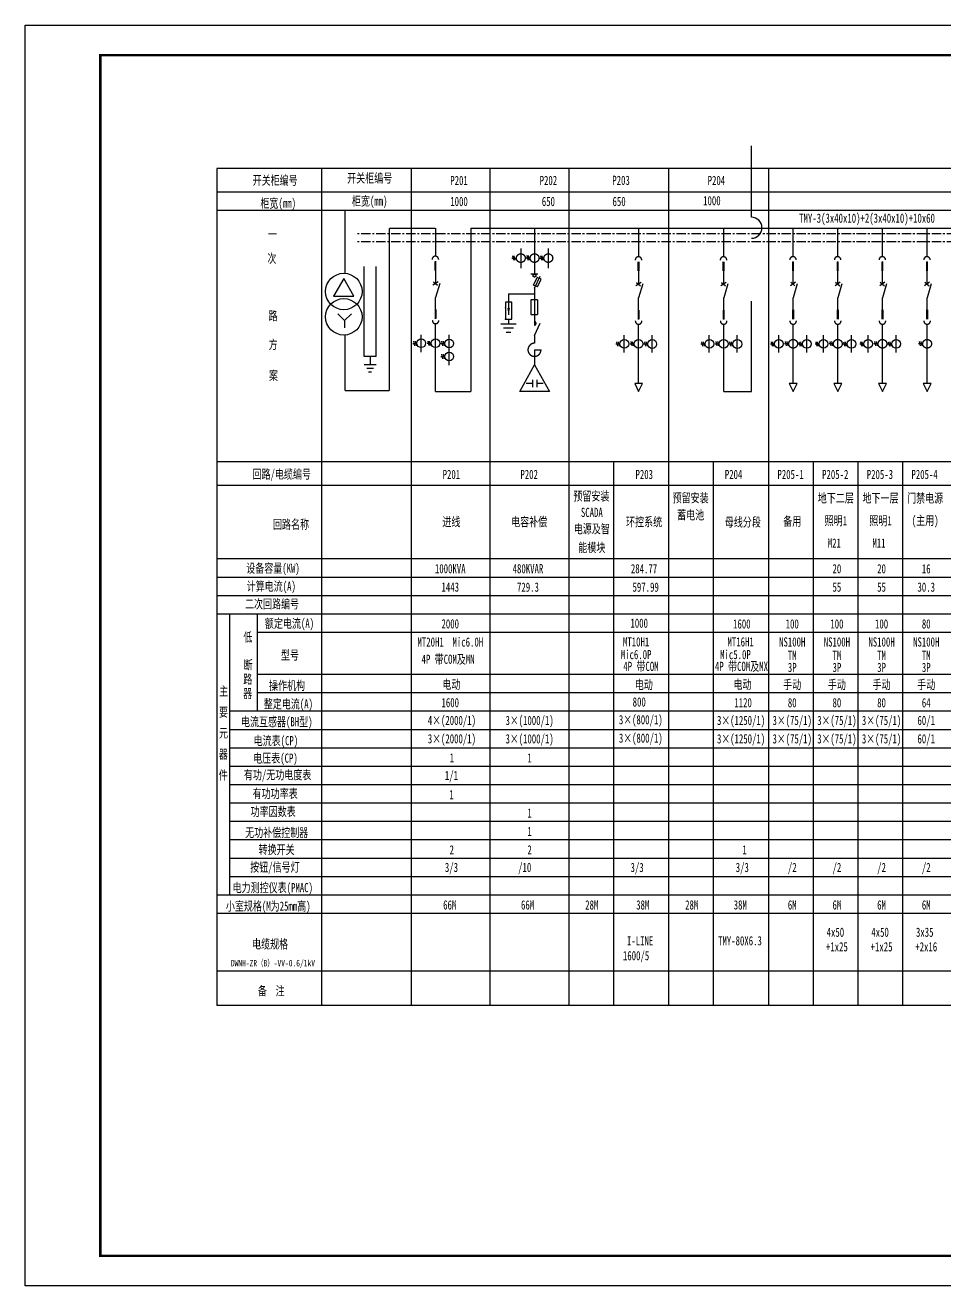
# Model space of a CAD drawing. Extents: x 763819 to 809230, y -41701 to -17097.
# Drawn here: x 785470 to 797718, y -41701 to -24901 of the extents above; entities that cross this region are included whole.
import ezdxf
from ezdxf.enums import TextEntityAlignment as Align

# ---------------------------------------------------------------- set-up
doc = ezdxf.new("R2010")
doc.units = 0
doc.header["$LTSCALE"] = 100
doc.header["$MEASUREMENT"] = 0
doc.linetypes.add('ACAD_ISO03W100', pattern=[30, 12, -18])
doc.linetypes.add('CENTER', pattern=[2, 1.25, -0.25, 0.25, -0.25])
doc.layers.get('0').update_dxf_attribs({"color": 3, "linetype": 'CONTINUOUS'})
for name, color, linetype in [('01', 7, 'CONTINUOUS'), ('02', 1, 'CONTINUOUS'), ('1', 7, 'ACAD_ISO03W100'), ('11', 1, 'CONTINUOUS'), ('thick', 1, 'CONTINUOUS'), ('图框', 4, 'CONTINUOUS')]:
    doc.layers.add(name, color=color, linetype=linetype)
doc.styles.add('WEN', font='', dxfattribs={"width": 0.7})
doc.styles.get('WEN').set_extended_font_data('SimSun')

msp = doc.modelspace()

# ---------------------------------------------------------------- linework, layer by layer
at = {"const_width": 18.3}
for points in [[(789728, -28208), (789728, -27379)], [(790318, -29772), (790318, -27608)], [(789728, -29772), (789728, -29030)], [(789728, -29772), (790318, -29772)]]:
    msp.add_lwpolyline(points, dxfattribs=at)
at = {"const_width": 18.3, "elevation": -732}
for points in [[(790318, -27608), (790933, -27608)], [(807269, -27608), (791405, -27608)]]:
    msp.add_lwpolyline(points, dxfattribs=at)
for centre in [(789713, -28450), (789713, -28788)]:
    msp.add_circle(centre, 243)
at = {"layer": '01'}
for p, q in [((788022, -26809), (788022, -37965)), ((807269, -26809), (788022, -26809)), ((789419, -37965), (789419, -26809)), ((790609, -26809), (790609, -37965)), ((791659, -26809), (791659, -37965)), ((792709, -26809), (792709, -37965)), ((792709, -26809), (792709, -37965)), ((794039, -26809), (794039, -37965)), ((795369, -26809), (795369, -37965)), ((788197, -36495), (788197, -32750)), ((807269, -37965), (788022, -37965))]:
    msp.add_line(p, q, dxfattribs=at)
at = {"layer": '01', "color": 3, "linetype": 'CENTER'}
for p, q in [((807269, -27681), (789895, -27681)), ((807269, -27786), (789895, -27786))]:
    msp.add_line(p, q, dxfattribs=at)
at = {"layer": '02'}
for p, q in [((807269, -27124), (788022, -27124)), ((807269, -27369), (788022, -27369)), ((791405, -27608, -732), (791405, -29784, -732)), ((789633, -28748), (789724, -28838)), ((789815, -28748), (789724, -28838)), ((789724, -28838), (789724, -28934)), ((790744, -29257, -1629), (790744, -29026, -1629)), ((791116, -29257, -1629), (791116, -29026, -1629)), ((793448, -29264, -1796), (793448, -29033, -1796)), ((793821, -29264, -1796), (793821, -29033, -1796)), ((794581, -29264, -1796), (794581, -29033, -1796)), ((794954, -29264, -1796), (794954, -29033, -1796)), ((795506, -29264, -1796), (795506, -29033, -1796)), ((795879, -29263, -1796), (795879, -29032, -1796)), ((796101, -29264, -1796), (796101, -29033, -1796)), ((796474, -29263, -1796), (796474, -29032, -1796)), ((796696, -29264, -1796), (796696, -29033, -1796)), ((797069, -29263, -1796), (797069, -29032, -1796)), ((790632, -29142, -1629), (790687, -29142, -1629)), ((790642, -29113, -1629), (790655, -29173, -1629)), ((790662, -29113, -1629), (790675, -29173, -1629)), ((790822, -29139, -1629), (790877, -29139, -1629)), ((790831, -29110, -1629), (790845, -29169, -1629)), ((790852, -29110, -1629), (790865, -29169, -1629)), ((791005, -29142, -1629), (791060, -29142, -1629)), ((791014, -29113, -1629), (791027, -29172, -1629)), ((791035, -29113, -1629), (791048, -29172, -1629)), ((791116, -29430, -1629), (791116, -29199, -1629)), ((793337, -29149, -1796), (793392, -29149, -1796)), ((793346, -29120, -1796), (793359, -29180, -1796)), ((793367, -29120, -1796), (793380, -29180, -1796)), ((793527, -29146, -1796), (793582, -29146, -1796)), ((793536, -29117, -1796), (793549, -29176, -1796)), ((793556, -29117, -1796), (793570, -29176, -1796)), ((793709, -29149, -1796), (793764, -29149, -1796)), ((793719, -29120, -1796), (793732, -29180, -1796)), ((793739, -29120, -1796), (793752, -29180, -1796)), ((794470, -29149, -1796), (794525, -29149, -1796)), ((794479, -29120, -1796), (794492, -29180, -1796)), ((794499, -29120, -1796), (794513, -29180, -1796)), ((794660, -29146, -1796), (794714, -29146, -1796)), ((794669, -29117, -1796), (794682, -29176, -1796)), ((794689, -29117, -1796), (794703, -29176, -1796)), ((794842, -29149, -1796), (794897, -29149, -1796)), ((794851, -29120, -1796), (794865, -29180, -1796)), ((794872, -29120, -1796), (794885, -29180, -1796)), ((795395, -29149, -1796), (795450, -29149, -1796)), ((795404, -29120, -1796), (795417, -29179, -1796)), ((795424, -29120, -1796), (795438, -29179, -1796)), ((795767, -29148, -1796), (795822, -29148, -1796)), ((795776, -29119, -1796), (795790, -29179, -1796)), ((795797, -29119, -1796), (795810, -29179, -1796)), ((795990, -29149, -1796), (796045, -29149, -1796)), ((795999, -29120, -1796), (796012, -29179, -1796)), ((796019, -29120, -1796), (796033, -29179, -1796)), ((796362, -29148, -1796), (796417, -29148, -1796)), ((796371, -29119, -1796), (796385, -29179, -1796)), ((796392, -29119, -1796), (796405, -29179, -1796)), ((796585, -29149, -1796), (796640, -29149, -1796)), ((796594, -29120, -1796), (796607, -29179, -1796)), ((796614, -29120, -1796), (796628, -29179, -1796)), ((796957, -29148, -1796), (797012, -29148, -1796)), ((796966, -29119, -1796), (796980, -29179, -1796)), ((796987, -29119, -1796), (797000, -29179, -1796)), ((791005, -29315, -1629), (791060, -29315, -1629)), ((791014, -29286, -1629), (791027, -29346, -1629)), ((791035, -29286, -1629), (791048, -29346, -1629)), ((790936, -29784, -898), (791405, -29784, -898)), ((794773, -29781, -898), (795143, -29781, -898)), ((807269, -30720), (788022, -30720)), ((793304, -30720), (793304, -37965)), ((794634, -30720), (794634, -37965)), ((795964, -30720), (795964, -37965)), ((796559, -30720), (796559, -37965)), ((797154, -30720), (797154, -37965)), ((807269, -31035), (788022, -31035)), ((807269, -32015), (788022, -32015)), ((807269, -32260), (788022, -32260)), ((807269, -32505), (788022, -32505)), ((807269, -32750), (788022, -32750)), ((807269, -32995), (788564, -32995)), ((807269, -33555), (788564, -33555)), ((807269, -33800), (788564, -33800)), ((807269, -34045), (788197, -34045)), ((807269, -34290), (788197, -34290)), ((807269, -34535), (788197, -34535)), ((807269, -34780), (788197, -34780)), ((807269, -35025), (788197, -35025)), ((807269, -35270), (788197, -35270)), ((807269, -35515), (788197, -35515)), ((807269, -35760), (788197, -35760)), ((807269, -36005), (788197, -36005)), ((807269, -36250), (788197, -36250)), ((807269, -36495), (788022, -36495)), ((807269, -36740), (788022, -36740)), ((807269, -37510), (788022, -37510))]:
    msp.add_line(p, q, dxfattribs=at)
msp.add_lwpolyline([(789712, -28277), (789577, -28511), (789848, -28511)], close=True, dxfattribs=at)
for centre in [(790745, -29140, -1629), (790935, -29140, -1629), (791118, -29143, -1629), (793450, -29148, -1796), (793640, -29148, -1796), (793822, -29150, -1796), (794583, -29148, -1796), (794773, -29148, -1796), (794955, -29150, -1796), (795508, -29147, -1796), (795880, -29149, -1796), (796103, -29147, -1796), (796475, -29149, -1796), (796698, -29147, -1796), (797070, -29149, -1796), (791118, -29316, -1629)]:
    msp.add_circle(centre, 58.2, dxfattribs=at)
msp.add_arc((795143, -27600, -898), 140, 270, 90, dxfattribs=at)
at = {"layer": '1'}
for p, q in [((795143, -27459, -898), (795143, -26510, -898)), ((789984, -29315), (789984, -27681)), ((790933, -27608, -732), (790933, -27980, -732)), ((792253, -27615, -898), (792253, -28220, -898)), ((793638, -27615, -898), (793638, -27987, -898)), ((794771, -27615, -898), (794771, -27987, -898)), ((795696, -27614, -898), (795696, -27987, -898)), ((796291, -27614, -898), (796291, -27987, -898)), ((796886, -27614, -898), (796886, -27987, -898)), ((797481, -27614, -898), (797481, -27987, -898)), ((790142, -29315), (790142, -27786)), ((792070, -27877, -898), (792070, -28138, -898)), ((792436, -27877, -898), (792436, -28138, -898)), ((795143, -29781, -898), (795143, -27740, -898)), ((790933, -28046, -732), (790933, -28155, -732)), ((791950, -28004, -898), (792005, -28004, -898)), ((791960, -27975, -898), (791973, -28034, -898)), ((791980, -27975, -898), (791993, -28034, -898)), ((792140, -28001, -898), (792195, -28001, -898)), ((792149, -27971, -898), (792163, -28031, -898)), ((792170, -27971, -898), (792183, -28031, -898)), ((792323, -28004, -898), (792378, -28004, -898)), ((792332, -27974, -898), (792345, -28034, -898)), ((792352, -27974, -898), (792366, -28034, -898)), ((793638, -28053, -898), (793638, -28162, -898)), ((794771, -28053, -898), (794771, -28162, -898)), ((795696, -28052, -898), (795696, -28162, -898)), ((796291, -28052, -898), (796291, -28162, -898)), ((796886, -28052, -898), (796886, -28162, -898)), ((797481, -28052, -898), (797481, -28162, -898)), ((790933, -28096, -732), (790933, -28344, -732)), ((790933, -28096, -732), (790933, -28344, -732)), ((792296, -28220, -898), (792206, -28220, -898)), ((793638, -28104, -898), (793638, -28351, -898)), ((793638, -28104, -898), (793638, -28351, -898)), ((794771, -28104, -898), (794771, -28351, -898)), ((794771, -28104, -898), (794771, -28351, -898)), ((795696, -28103, -898), (795696, -28350, -898)), ((795696, -28103, -898), (795696, -28350, -898)), ((796291, -28103, -898), (796291, -28350, -898)), ((796291, -28103, -898), (796291, -28350, -898)), ((796886, -28103, -898), (796886, -28350, -898)), ((796886, -28103, -898), (796886, -28350, -898)), ((797481, -28103, -898), (797481, -28350, -898)), ((797481, -28103, -898), (797481, -28350, -898)), ((790968, -28320, -732), (790899, -28367, -732)), ((790906, -28320, -732), (790960, -28367, -732)), ((790990, -28342, -732), (790936, -28528, -732)), ((792241, -28365, -769), (792290, -28263, -305)), ((792292, -28389, -898), (792241, -28365, -898)), ((792253, -28406, -898), (792330, -28244, -166)), ((792340, -28287, -898), (792290, -28263, -898)), ((792292, -28389, -769), (792340, -28287, -305)), ((793672, -28328, -898), (793603, -28375, -898)), ((793611, -28328, -898), (793665, -28375, -898)), ((793695, -28349, -898), (793640, -28535, -898)), ((794805, -28328, -898), (794736, -28375, -898)), ((794743, -28328, -898), (794798, -28375, -898)), ((794828, -28349, -898), (794773, -28535, -898)), ((795730, -28327, -898), (795661, -28374, -898)), ((795668, -28327, -898), (795723, -28374, -898)), ((795753, -28349, -898), (795698, -28535, -898)), ((796325, -28327, -898), (796256, -28374, -898)), ((796263, -28327, -898), (796318, -28374, -898)), ((796348, -28349, -898), (796293, -28535, -898)), ((796920, -28327, -898), (796851, -28374, -898)), ((796858, -28327, -898), (796913, -28374, -898)), ((796943, -28349, -898), (796888, -28535, -898)), ((797515, -28327, -898), (797446, -28374, -898)), ((797453, -28327, -898), (797508, -28374, -898)), ((797538, -28349, -898), (797483, -28535, -898)), ((790936, -28790, -732), (790936, -28528, -732)), ((791909, -28483, -166), (791909, -28763, -166)), ((791909, -28483, -166), (792253, -28483, -166)), ((792253, -28406, -898), (792253, -28900, -898)), ((793640, -28796, -898), (793640, -28535, -898)), ((794773, -28796, -898), (794773, -28535, -898)), ((795698, -28799, -898), (795698, -28535, -898)), ((796293, -28799, -898), (796293, -28535, -898)), ((796888, -28799, -898), (796888, -28535, -898)), ((797483, -28799, -898), (797483, -28535, -898)), ((790936, -28813, -732), (790936, -28704, -732)), ((792206, -28561, -898), (792206, -28757, -898)), ((792294, -28561, -898), (792206, -28561, -898)), ((792294, -28561, -898), (792294, -28757, -898)), ((793640, -28821, -898), (793640, -28711, -898)), ((794773, -28821, -898), (794773, -28711, -898)), ((795698, -28820, -898), (795698, -28711, -898)), ((796293, -28820, -898), (796293, -28711, -898)), ((796888, -28820, -898), (796888, -28711, -898)), ((797483, -28820, -898), (797483, -28711, -898)), ((790936, -29784, -732), (790936, -28879, -732)), ((791805, -28883, -166), (792010, -28883, -166)), ((791909, -28817, -166), (791909, -28883, -166)), ((792206, -28757, -898), (792294, -28757, -898)), ((792253, -29035, -898), (792330, -28874, -166)), ((793640, -29677, -898), (793640, -28886, -898)), ((794773, -29781, -898), (794773, -28886, -898)), ((795698, -29676, -898), (795698, -28886, -898)), ((796293, -29676, -898), (796293, -28886, -898)), ((796888, -29676, -898), (796888, -28886, -898)), ((797483, -29676, -898), (797483, -28886, -898)), ((791842, -28936, -166), (791975, -28936, -166)), ((791877, -28990, -166), (791940, -28990, -166)), ((792253, -29035, -898), (792253, -29140, -898)), ((792253, -29227, -898), (792340, -29227, -898)), ((795585, -29145, -898), (795640, -29145, -898)), ((795594, -29116, -898), (795607, -29176, -898)), ((795614, -29116, -898), (795628, -29176, -898)), ((796180, -29145, -898), (796235, -29145, -898)), ((796189, -29116, -898), (796202, -29176, -898)), ((796209, -29116, -898), (796223, -29176, -898)), ((796775, -29145, -898), (796830, -29145, -898)), ((796784, -29116, -898), (796797, -29176, -898)), ((796804, -29116, -898), (796818, -29176, -898)), ((797370, -29145, -898), (797425, -29145, -898)), ((797379, -29116, -898), (797392, -29176, -898)), ((797399, -29116, -898), (797413, -29176, -898)), ((790142, -29315), (789984, -29315)), ((790063, -29315), (790063, -29429)), ((790142, -29429), (789984, -29429)), ((790107, -29476), (790019, -29476)), ((790082, -29525), (790044, -29525)), ((792056, -29784, -898), (792253, -29428, -898)), ((792253, -29429, -898), (792454, -29784, -898)), ((792227, -29678, -166), (792142, -29678, -166)), ((792227, -29629, -166), (792227, -29727, -166)), ((792284, -29629, -166), (792284, -29727, -166)), ((792369, -29678, -166), (792284, -29678, -166)), ((793588, -29677, -898), (793640, -29781, -898)), ((793692, -29677, -898), (793588, -29677, -898)), ((793640, -29781, -898), (793692, -29677, -898)), ((795750, -29676, -898), (795646, -29676, -898)), ((795646, -29676, -898), (795698, -29781, -898)), ((795698, -29781, -898), (795750, -29676, -898)), ((796241, -29676, -898), (796293, -29781, -898)), ((796345, -29676, -898), (796241, -29676, -898)), ((796293, -29781, -898), (796345, -29676, -898)), ((796836, -29676, -898), (796888, -29781, -898)), ((796940, -29676, -898), (796836, -29676, -898)), ((796888, -29781, -898), (796940, -29676, -898)), ((797431, -29676, -898), (797483, -29781, -898)), ((797535, -29676, -898), (797431, -29676, -898)), ((797483, -29781, -898), (797535, -29676, -898)), ((792454, -29784, -898), (792056, -29784, -898))]:
    msp.add_line(p, q, dxfattribs=at)
at = {"layer": '1', "const_width": 28.3}
for points, elevation in [([(790933, -28046), (790933, -28171)], -732), ([(793638, -28053), (793638, -28179)], -898), ([(794771, -28053), (794771, -28179)], -898), ([(795696, -28052), (795696, -28178)], -898), ([(796291, -28052), (796291, -28178)], -898), ([(796886, -28052), (796886, -28178)], -898), ([(797481, -28052), (797481, -28178)], -898), ([(790936, -28688), (790936, -28813)], -732), ([(793640, -28695), (793640, -28821)], -898), ([(794773, -28695), (794773, -28821)], -898), ([(795698, -28694), (795698, -28820)], -898), ([(796293, -28694), (796293, -28820)], -898), ([(796888, -28694), (796888, -28820)], -898), ([(797483, -28694), (797483, -28820)], -898)]:
    msp.add_lwpolyline(points, dxfattribs=dict(at, elevation=elevation))
at = {"layer": '1', "elevation": -166}
msp.add_lwpolyline([(791952, -28593), (791866, -28593), (791866, -28817), (791952, -28817)], close=True, dxfattribs=at)
at = {"layer": '1'}
for centre, radius in [((792071, -28005, -898), 58.2), ((792254, -28005, -898), 58.2), ((792437, -28005, -898), 58.2), ((792253, -28239, -898), 18.8), ((795698, -29147, -898), 58.2), ((796293, -29147, -898), 58.2), ((796888, -29147, -898), 58.2), ((797483, -29147, -898), 58.2)]:
    msp.add_circle(centre, radius, dxfattribs=at)
for centre, radius, start, end in [((790933, -28024, -732), 43.8, 0, 180), ((793638, -28031, -898), 43.8, 0, 180), ((794771, -28031, -898), 43.8, 0, 180), ((795696, -28030, -898), 43.8, 0, 180), ((796291, -28030, -898), 43.8, 0, 180), ((796886, -28030, -898), 43.8, 0, 180), ((797481, -28030, -898), 43.8, 0, 180), ((790936, -28835, -732), 43.8, 180, 0), ((792249, -28875, -898), 25.5, 278.934, 81.066), ((793640, -28843, -898), 43.8, 180, 0), ((794773, -28843, -898), 43.8, 180, 0), ((795698, -28842, -898), 43.8, 180, 0), ((796293, -28842, -898), 43.8, 180, 0), ((796888, -28842, -898), 43.8, 180, 0), ((797483, -28842, -898), 43.8, 180, 0), ((792253, -29227, -898), 87.1, 89.8513, 0)]:
    msp.add_arc(centre, radius, start, end, dxfattribs=at)
for p in [(791866, -28668, -166), (791866, -28817, -166)]:
    msp.add_point(p, dxfattribs=at)
msp.add_solid([(791926, -28668, -166), (791891, -28668, -166), (791909, -28773, -166)], dxfattribs=at)
at = {"layer": '11'}
msp.add_line((788564, -34045), (788564, -32750), dxfattribs=at)
at = {"layer": 'thick'}
msp.add_line((792253, -29227, -898), (792253, -29429, -898), dxfattribs=at)
at = {"layer": '图框'}
msp.add_lwpolyline([(785470, -24901), (809230, -24901), (809230, -41701), (785470, -41701)], close=True, dxfattribs=at)
at = {"layer": '图框', "const_width": 32}
msp.add_lwpolyline([(786470, -25301), (808830, -25301), (808830, -41301), (786470, -41301)], close=True, dxfattribs=at)

# ---------------------------------------------------------------- texts
at = {"layer": '11', "style": 'WEN', "width": 0.7}
for s, height, p in [('开关柜编号', 122.5, (790058, -26936)), ('P201', 122.5, (791248, -26971)), ('P202', 122.5, (792438, -26971)), ('P203', 122.5, (793406, -26969, -732)), ('P204', 122.5, (794676, -26971)), ('柜宽(mm)', 122.5, (790058, -27251)), ('1000', 122.5, (791248, -27251)), ('650', 122.5, (792438, -27251)), ('650', 122.5, (793380, -27251)), ('1000', 122.5, (794616, -27240, -732)), ('TMY-3(3x40x10)+2(3x40x10)+10x60', 122.5, (796683, -27482)), ('P201', 122.5, (791146, -30889)), ('P202', 122.5, (792182, -30889)), ('P203', 122.5, (793715, -30889)), ('P204', 122.5, (794905, -30889)), ('P205-1', 122.5, (795664, -30889)), ('P205-2', 122.5, (796259, -30889)), ('P205-3', 122.5, (796854, -30889)), ('P205-4', 122.5, (797449, -30889)), ('预留安装', 122.5, (793011, -31174)), ('预留安装', 122.5, (794333, -31198)), ('地下二层', 122.5, (796267, -31201)), ('地下一层', 122.5, (796862, -31201)), ('门禁电源', 122.5, (797457, -31201)), ('SCADA', 122.5, (793017, -31394)), ('蓄电池', 122.5, (794333, -31425)), ('进线', 122.5, (791146, -31516)), ('电容补偿', 122.5, (792182, -31516)), ('电源及智', 122.5, (793017, -31610)), ('环控系统', 122.5, (793713, -31516)), ('母线分段', 122.5, (795028, -31520, -732)), ('备用', 122.5, (795686, -31510)), ('照明1', 122.5, (796267, -31506)), ('照明1', 122.5, (796862, -31506)), ('(主用)', 122.5, (797457, -31509)), ('M21', 122.5, (796247, -31803)), ('M11', 122.5, (796842, -31803)), ('能模块', 122.5, (793017, -31860)), ('1000KVA', 122.5, (791131, -32145)), ('480KVAR', 122.5, (792166, -32145)), ('284.77', 122.5, (793712, -32146)), ('20', 122.5, (796281, -32146)), ('20', 122.5, (796876, -32146)), ('16', 122.5, (797471, -32146)), ('1443', 122.5, (791131, -32390)), ('729.3', 122.5, (792166, -32391)), ('597.99', 122.5, (793734, -32391)), ('55', 122.5, (796281, -32391)), ('55', 122.5, (796876, -32391)), ('30.3', 122.5, (797471, -32391)), ('2000', 122.5, (791131, -32880)), ('1000', 122.5, (793648, -32871, -732)), ('1600', 122.5, (795015, -32881)), ('100', 122.5, (795686, -32881)), ('100', 122.5, (796281, -32881)), ('100', 122.5, (796876, -32881)), ('80', 122.5, (797471, -32881)), ('MT20H1  Mic6.0H', 122.5, (791132, -33119)), ('MT10H1 ', 122.5, (793636, -33120)), ('MT16H1', 122.5, (794999, -33120)), ('NS100H', 122.5, (795686, -33120)), ('NS100H', 122.5, (796281, -33120)), ('NS100H', 122.5, (796876, -33120)), ('NS100H', 122.5, (797471, -33120)), ('Mic6.0P ', 122.5, (793636, -33286)), ('Mic5.0P ', 122.5, (794959, -33286)), ('TM', 122.5, (795686, -33298)), ('TM', 122.5, (796281, -33298)), ('TM', 122.5, (796876, -33298)), ('TM', 122.5, (797471, -33298)), ('4P 带COM及MN', 122.5, (791102, -33349)), ('4P 带COM', 122.5, (793671, -33444)), ('4P 带COM及MX', 122.5, (795010, -33444)), ('3P', 122.5, (795686, -33461)), ('3P', 122.5, (796281, -33461)), ('3P', 122.5, (796876, -33461)), ('3P', 122.5, (797471, -33461)), ('电动', 122.5, (791146, -33684)), ('电动', 122.5, (793709, -33687)), ('电动', 122.5, (795023, -33684)), ('手动', 122.5, (795686, -33686)), ('手动', 122.5, (796281, -33686)), ('手动', 122.5, (796876, -33686)), ('手动', 122.5, (797471, -33686)), ('1600', 122.5, (791131, -33930)), ('800', 122.5, (793648, -33921, -732)), ('1120', 122.5, (795032, -33930)), ('80', 122.5, (795686, -33931)), ('80', 122.5, (796281, -33931)), ('80', 122.5, (796876, -33931)), ('64', 122.5, (797471, -33931)), ('4×(2000/1)', 122.5, (791153, -34175)), ('3×(1000/1)', 122.5, (792188, -34176)), ('3×(800/1)', 122.5, (793669, -34166, -732)), ('3×(1250/1)', 122.5, (795005, -34176)), ('3×(75/1)', 122.5, (795686, -34176)), ('3×(75/1)', 122.5, (796281, -34176)), ('3×(75/1)', 122.5, (796876, -34176)), ('60/1', 122.5, (797471, -34176)), ('3×(2000/1)', 122.5, (791153, -34420)), ('3×(1000/1)', 122.5, (792188, -34421)), ('3×(800/1)', 122.5, (793669, -34411, -732)), ('3×(1250/1)', 122.5, (795005, -34421)), ('3×(75/1)', 122.5, (795686, -34421)), ('3×(75/1)', 122.5, (796281, -34421)), ('3×(75/1)', 122.5, (796876, -34421)), ('60/1', 122.5, (797471, -34421)), ('1', 122, (791153, -34665)), ('1', 122, (792188, -34666)), ('1/1', 122.5, (791147, -34910)), ('1', 122, (791147, -35155)), ('1', 122, (792188, -35401)), ('1', 122, (792188, -35646)), ('2', 122, (791151, -35891)), ('2', 122, (792188, -35891)), ('1', 122, (795051, -35891)), ('3/3', 122.5, (791147, -36135)), ('/10', 122.5, (792123, -36135)), ('3/3', 122.5, (793620, -36136)), ('3/3', 122.5, (795021, -36136)), ('/2', 122.5, (795686, -36136)), ('/2', 122.5, (796281, -36136)), ('/2', 122.5, (796876, -36136)), ('/2', 122.5, (797471, -36136)), ('66M', 122.5, (791124, -36626)), ('66M', 122.5, (792161, -36626)), ('28M', 122.5, (793016, -36626)), ('38M', 122.5, (793695, -36626)), ('28M', 122.5, (794347, -36626)), ('38M', 122.5, (794994, -36626)), ('6M', 122.5, (795686, -36626)), ('6M', 122.5, (796281, -36626)), ('6M', 122.5, (796876, -36626)), ('6M', 122.5, (797471, -36626)), ('4x50', 122.5, (796261, -36990)), ('4x50', 122.5, (796856, -36990)), ('3x35', 122.5, (797451, -36990)), ('I-LINE', 122.5, (793660, -37104)), ('TMY-80X6.3', 122.5, (794990, -37104)), ('+1x25', 122.5, (796281, -37184)), ('+1x25', 122.5, (796876, -37184)), ('+2x16', 122.5, (797471, -37184)), ('1600/5', 122.5, (793606, -37311)), ('DWNH-ZR（B）-VV-0.6/1kV', 87.5, (788769, -37403))]:
    msp.add_text(s, height=height, dxfattribs=at).set_placement(p, align=Align.MIDDLE)
for s, height, p in [('开关柜编号', 122.5, (788499, -27029)), ('柜宽(mm)', 122.5, (788603, -27334)), ('一', 122, (788703, -27748)), ('次', 122, (788695, -28069)), ('路', 122, (788710, -28834)), ('方', 122, (788713, -29217)), ('案', 122, (788716, -29630)), ('回路/电缆编号', 122.5, (788497, -30945)), ('回路名称', 122.5, (788770, -31614)), ('设备容量(KW)', 122.5, (788413, -32199)), ('计算电流(A)', 122.5, (788419, -32439)), ('二次回路编号', 122.5, (788397, -32675)), ('额定电流(A)', 122.5, (788662, -32934)), ('低', 122, (788375, -33117)), ('型号', 122.5, (788876, -33356)), ('断', 122, (788380, -33487)), ('路', 122, (788375, -33677)), ('主', 122, (788054, -33836)), ('器', 122, (788373, -33868)), ('操作机构', 122.5, (788717, -33762)), ('整定电流(A)', 122.5, (788647, -34007)), ('要', 122, (788051, -34116)), ('元', 122, (788051, -34396)), ('电流互感器(BH型)', 122.5, (788343, -34245)), ('电流表(CP)', 122.5, (788512, -34497)), ('器', 122, (788047, -34676)), ('电压表(CP)', 122.5, (788506, -34730)), ('件', 122, (788047, -34956)), ('有功/无功电度表', 122.5, (788382, -34952)), ('有功功率表', 122.5, (788499, -35202)), ('功率因数表', 122.5, (788472, -35442)), ('无功补偿控制器', 122.5, (788399, -35722)), ('转换开关', 122.5, (788578, -35949)), ('按钮/信号灯', 122.5, (788466, -36182)), ('电力测控仪表(PMAC)', 122.5, (788232, -36456)), ('小室规格(M为25mm高)', 122.5, (788142, -36702)), ('电缆规格', 122.5, (788491, -37207)), ('备  注', 122.5, (788568, -37832))]:
    msp.add_text(s, height=height, dxfattribs=at).set_placement(p)

doc.saveas('drawing.dxf')
